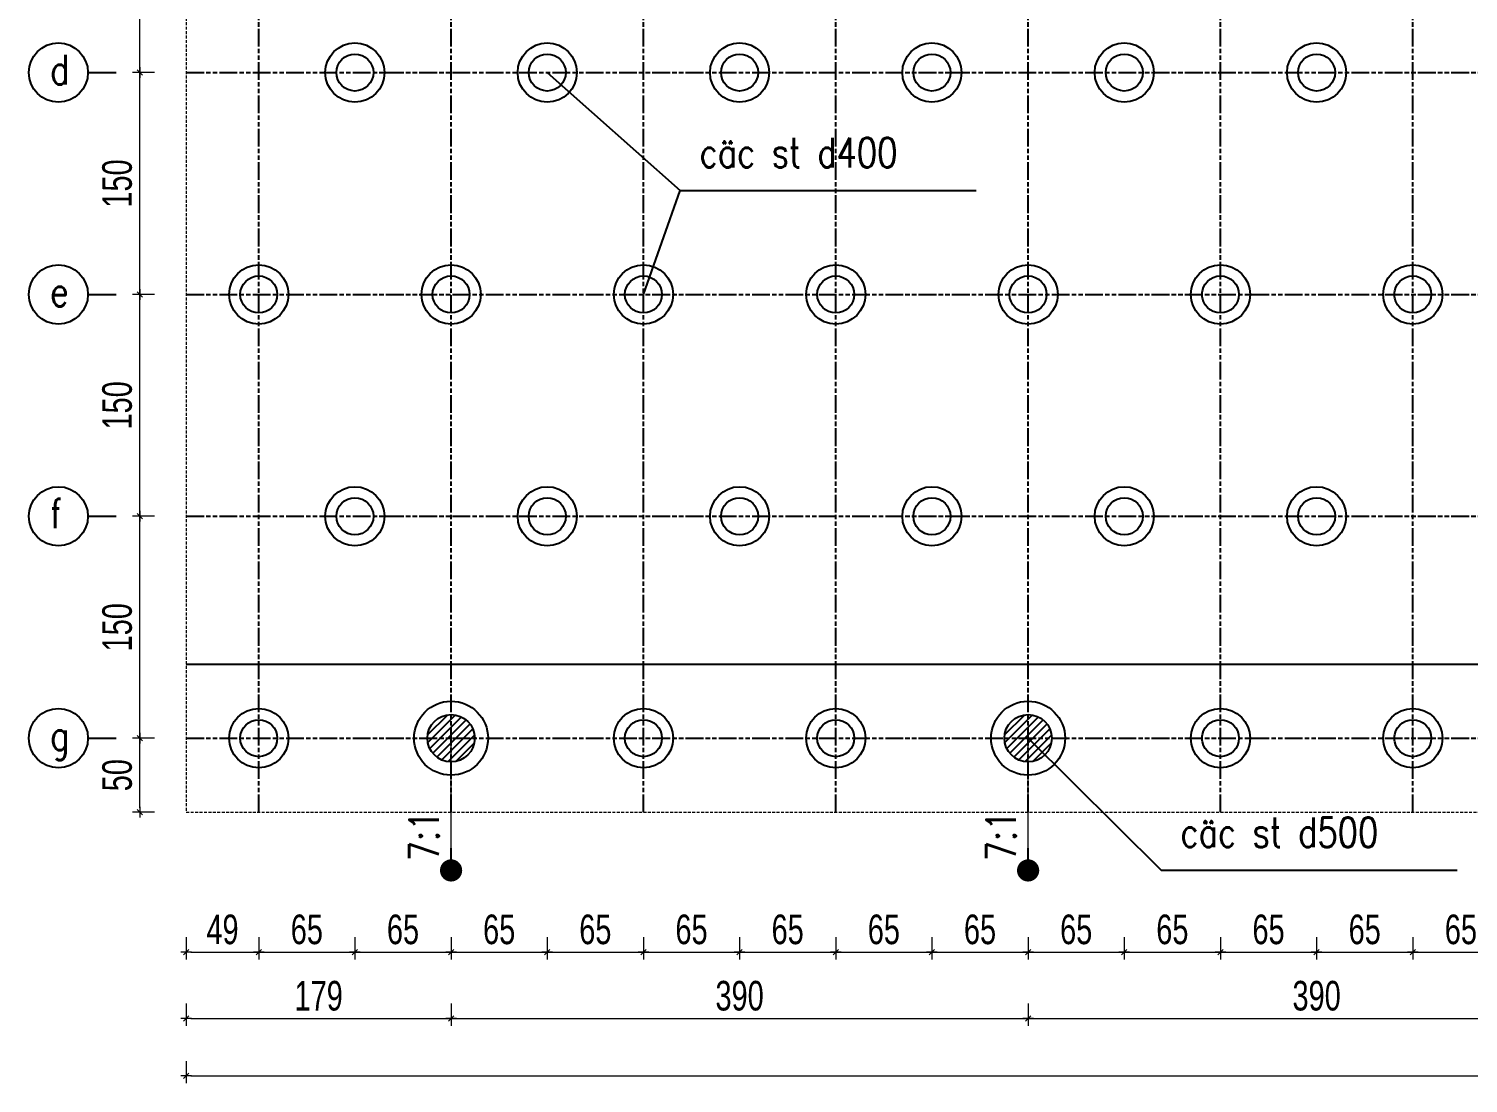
# Model space of a CAD drawing. Header units: inches. Extents: x -1640460 to 2672754, y -1012 to 1209503.
# Drawn here: x 9318 to 10291, y 136 to 849 of the extents above; entities that cross this region are included whole.
import ezdxf

# ---------------------------------------------------------------- set-up
doc = ezdxf.new("R2010")
doc.units = ezdxf.units.IN
doc.header["$MEASUREMENT"] = 0
doc.linetypes.add('ACAD_ISO09W100', pattern=[45, 24, -3, 6, -3, 6, -3])
doc.linetypes.add('HIDDEN', pattern=[0.375, 0.25, -0.125])
doc.layers.add('DIM', color=177, linetype='Continuous', lineweight=20)
doc.layers.add('THAY1', color=9, linetype='Continuous', lineweight=20)
for name, color, linetype in [('Kich thuoc', 4, 'Continuous'), ('Text', 2, 'Continuous'), ('Tim', 8, 'ACAD_ISO09W100')]:
    doc.layers.add(name, color=color, linetype=linetype)
doc.styles.add('KICH_THUOC', font='vnsimli.shx', dxfattribs={"width": 0.8})
doc.styles.add('TXTDIM', font='VNARIAL.TTF', dxfattribs={"width": 0.7})
doc.dimstyles.new('DIM10', dxfattribs={"dimscale": 10, "dimtxt": 2, "dimasz": 0.3, "dimexe": 0.5, "dimexo": 0.5, "dimgap": 0.5, "dimtad": 1, "dimdec": 0, "dimzin": 12, "dimdsep": 46, "dimtxsty": 'TXTDIM', "dimblk": 'SLASH', "dimcen": 1.5, "dimclrd": 1, "dimclre": 256, "dimclrt": 2, "dimadec": 0, "dimazin": 0, "dimtfac": 1, "dimtdec": 0, "dimtix": 1, "dimtmove": 0, "dimatfit": 3, "dimldrblk": 'DOT', "dimfxl": 1, "dimfxlon": 1, "dimtolj": 1, "dimtzin": 0, "dimlwd": 9, "dimlwe": 9, "dimarcsym": 1})

# ---------------------------------------------------------------- blocks, each defined once
blk = doc.blocks.new('SLASH')
at = {"layer": 'DIM', "color": 16}
blk.add_line((-1.2, 0), (1.2, 0), dxfattribs=at)
at = {"layer": 'DIM', "color": 16, "linetype": 'Continuous'}
blk.add_line((-0.6, -0.6), (0.6, 0.6), dxfattribs=at)
blk = doc.blocks.new('*D443')
at = {"layer": 'Defpoints', "color": 0}
for p in [(9424.5, 319.43), (9473.5, 319.43), (9473.5, 224.84)]:
    blk.add_point(p, dxfattribs=at)
at = {"layer": 'Kich thuoc', "lineweight": 9}
for p, q in [((9424.5, 234.84), (9424.5, 219.84)), ((9473.5, 234.84), (9473.5, 219.84))]:
    blk.add_line(p, q, dxfattribs=at)
at = {"layer": 'Kich thuoc', "color": 1, "lineweight": 9}
blk.add_line((9427.5, 224.84), (9470.5, 224.84), dxfattribs=at)
at = {"layer": 'Kich thuoc', "color": 1, "lineweight": 9, "xscale": 3, "yscale": 3, "zscale": 3, "rotation": 180}
blk.add_blockref('SLASH', (9424.5, 224.84), dxfattribs=at)
at = {"layer": 'Kich thuoc', "color": 1, "lineweight": 9, "xscale": 3, "yscale": 3, "zscale": 3}
blk.add_blockref('SLASH', (9473.5, 224.84), dxfattribs=at)
at = {"layer": 'Kich thuoc', "color": 2, "insert": (9449, 240.05), "char_height": 20, "attachment_point": 5, "style": 'TXTDIM'}
blk.add_mtext('\\A1;49', dxfattribs=at)
blk = doc.blocks.new('_Dot')
at = {"color": 0, "linetype": 'ByBlock', "lineweight": -2}
blk.add_line((-0.5, 0), (-1, 0), dxfattribs=at)
at = {"color": 0, "linetype": 'ByBlock', "const_width": 0.5}
blk.add_lwpolyline([(-0.25, 0, 1), (0.25, 0, 1)], format="xyb", close=True, dxfattribs=at)
blk = doc.blocks.new('*D444')
at = {"layer": 'Defpoints', "color": 0}
for p in [(9473.5, 319.43), (9538.5, 319.43), (9538.5, 224.84)]:
    blk.add_point(p, dxfattribs=at)
at = {"layer": 'Kich thuoc', "lineweight": 9}
for p, q in [((9473.5, 234.84), (9473.5, 219.84)), ((9538.5, 234.84), (9538.5, 219.84))]:
    blk.add_line(p, q, dxfattribs=at)
at = {"layer": 'Kich thuoc', "color": 1, "lineweight": 9}
blk.add_line((9476.5, 224.84), (9535.5, 224.84), dxfattribs=at)
at = {"layer": 'Kich thuoc', "color": 1, "lineweight": 9, "xscale": 3, "yscale": 3, "zscale": 3, "rotation": 180}
blk.add_blockref('SLASH', (9473.5, 224.84), dxfattribs=at)
at = {"layer": 'Kich thuoc', "color": 1, "lineweight": 9, "xscale": 3, "yscale": 3, "zscale": 3}
blk.add_blockref('SLASH', (9538.5, 224.84), dxfattribs=at)
at = {"layer": 'Kich thuoc', "color": 2, "insert": (9506, 240.05), "char_height": 20, "attachment_point": 5, "style": 'TXTDIM'}
blk.add_mtext('\\A1;65', dxfattribs=at)
blk = doc.blocks.new('*D445')
at = {"layer": 'Defpoints', "color": 0}
for p in [(9538.5, 319.43), (9603.5, 319.43), (9603.5, 224.84)]:
    blk.add_point(p, dxfattribs=at)
at = {"layer": 'Kich thuoc', "lineweight": 9}
for p, q in [((9538.5, 234.84), (9538.5, 219.84)), ((9603.5, 234.84), (9603.5, 219.84))]:
    blk.add_line(p, q, dxfattribs=at)
at = {"layer": 'Kich thuoc', "color": 1, "lineweight": 9}
blk.add_line((9541.5, 224.84), (9600.5, 224.84), dxfattribs=at)
at = {"layer": 'Kich thuoc', "color": 1, "lineweight": 9, "xscale": 3, "yscale": 3, "zscale": 3, "rotation": 180}
blk.add_blockref('SLASH', (9538.5, 224.84), dxfattribs=at)
at = {"layer": 'Kich thuoc', "color": 1, "lineweight": 9, "xscale": 3, "yscale": 3, "zscale": 3}
blk.add_blockref('SLASH', (9603.5, 224.84), dxfattribs=at)
at = {"layer": 'Kich thuoc', "color": 2, "insert": (9571, 240.05), "char_height": 20, "attachment_point": 5, "style": 'TXTDIM'}
blk.add_mtext('\\A1;65', dxfattribs=at)
blk = doc.blocks.new('*D446')
at = {"layer": 'Defpoints', "color": 0}
for p in [(9603.5, 319.43), (9668.5, 319.43), (9668.5, 224.84)]:
    blk.add_point(p, dxfattribs=at)
at = {"layer": 'Kich thuoc', "lineweight": 9}
for p, q in [((9603.5, 234.84), (9603.5, 219.84)), ((9668.5, 234.84), (9668.5, 219.84))]:
    blk.add_line(p, q, dxfattribs=at)
at = {"layer": 'Kich thuoc', "color": 1, "lineweight": 9}
blk.add_line((9606.5, 224.84), (9665.5, 224.84), dxfattribs=at)
at = {"layer": 'Kich thuoc', "color": 1, "lineweight": 9, "xscale": 3, "yscale": 3, "zscale": 3, "rotation": 180}
blk.add_blockref('SLASH', (9603.5, 224.84), dxfattribs=at)
at = {"layer": 'Kich thuoc', "color": 1, "lineweight": 9, "xscale": 3, "yscale": 3, "zscale": 3}
blk.add_blockref('SLASH', (9668.5, 224.84), dxfattribs=at)
at = {"layer": 'Kich thuoc', "color": 2, "insert": (9636, 240.05), "char_height": 20, "attachment_point": 5, "style": 'TXTDIM'}
blk.add_mtext('\\A1;65', dxfattribs=at)
blk = doc.blocks.new('*D447')
at = {"layer": 'Defpoints', "color": 0}
for p in [(9668.5, 319.43), (9733.5, 319.43), (9733.5, 224.84)]:
    blk.add_point(p, dxfattribs=at)
at = {"layer": 'Kich thuoc', "lineweight": 9}
for p, q in [((9668.5, 234.84), (9668.5, 219.84)), ((9733.5, 234.84), (9733.5, 219.84))]:
    blk.add_line(p, q, dxfattribs=at)
at = {"layer": 'Kich thuoc', "color": 1, "lineweight": 9}
blk.add_line((9671.5, 224.84), (9730.5, 224.84), dxfattribs=at)
at = {"layer": 'Kich thuoc', "color": 1, "lineweight": 9, "xscale": 3, "yscale": 3, "zscale": 3, "rotation": 180}
blk.add_blockref('SLASH', (9668.5, 224.84), dxfattribs=at)
at = {"layer": 'Kich thuoc', "color": 1, "lineweight": 9, "xscale": 3, "yscale": 3, "zscale": 3}
blk.add_blockref('SLASH', (9733.5, 224.84), dxfattribs=at)
at = {"layer": 'Kich thuoc', "color": 2, "insert": (9701, 240.05), "char_height": 20, "attachment_point": 5, "style": 'TXTDIM'}
blk.add_mtext('\\A1;65', dxfattribs=at)
blk = doc.blocks.new('*D448')
at = {"layer": 'Defpoints', "color": 0}
for p in [(9733.5, 319.43), (9798.5, 319.43), (9798.5, 224.84)]:
    blk.add_point(p, dxfattribs=at)
at = {"layer": 'Kich thuoc', "lineweight": 9}
for p, q in [((9733.5, 234.84), (9733.5, 219.84)), ((9798.5, 234.84), (9798.5, 219.84))]:
    blk.add_line(p, q, dxfattribs=at)
at = {"layer": 'Kich thuoc', "color": 1, "lineweight": 9}
blk.add_line((9736.5, 224.84), (9795.5, 224.84), dxfattribs=at)
at = {"layer": 'Kich thuoc', "color": 1, "lineweight": 9, "xscale": 3, "yscale": 3, "zscale": 3, "rotation": 180}
blk.add_blockref('SLASH', (9733.5, 224.84), dxfattribs=at)
at = {"layer": 'Kich thuoc', "color": 1, "lineweight": 9, "xscale": 3, "yscale": 3, "zscale": 3}
blk.add_blockref('SLASH', (9798.5, 224.84), dxfattribs=at)
at = {"layer": 'Kich thuoc', "color": 2, "insert": (9766, 240.05), "char_height": 20, "attachment_point": 5, "style": 'TXTDIM'}
blk.add_mtext('\\A1;65', dxfattribs=at)
blk = doc.blocks.new('*D449')
at = {"layer": 'Defpoints', "color": 0}
for p in [(9798.5, 319.43), (9863.5, 319.43), (9863.5, 224.84)]:
    blk.add_point(p, dxfattribs=at)
at = {"layer": 'Kich thuoc', "lineweight": 9}
for p, q in [((9798.5, 234.84), (9798.5, 219.84)), ((9863.5, 234.84), (9863.5, 219.84))]:
    blk.add_line(p, q, dxfattribs=at)
at = {"layer": 'Kich thuoc', "color": 1, "lineweight": 9}
blk.add_line((9801.5, 224.84), (9860.5, 224.84), dxfattribs=at)
at = {"layer": 'Kich thuoc', "color": 1, "lineweight": 9, "xscale": 3, "yscale": 3, "zscale": 3, "rotation": 180}
blk.add_blockref('SLASH', (9798.5, 224.84), dxfattribs=at)
at = {"layer": 'Kich thuoc', "color": 1, "lineweight": 9, "xscale": 3, "yscale": 3, "zscale": 3}
blk.add_blockref('SLASH', (9863.5, 224.84), dxfattribs=at)
at = {"layer": 'Kich thuoc', "color": 2, "insert": (9831, 240.05), "char_height": 20, "attachment_point": 5, "style": 'TXTDIM'}
blk.add_mtext('\\A1;65', dxfattribs=at)
blk = doc.blocks.new('*D450')
at = {"layer": 'Defpoints', "color": 0}
for p in [(9863.5, 319.43), (9928.5, 319.43), (9928.5, 224.84)]:
    blk.add_point(p, dxfattribs=at)
at = {"layer": 'Kich thuoc', "lineweight": 9}
for p, q in [((9863.5, 234.84), (9863.5, 219.84)), ((9928.5, 234.84), (9928.5, 219.84))]:
    blk.add_line(p, q, dxfattribs=at)
at = {"layer": 'Kich thuoc', "color": 1, "lineweight": 9}
blk.add_line((9866.5, 224.84), (9925.5, 224.84), dxfattribs=at)
at = {"layer": 'Kich thuoc', "color": 1, "lineweight": 9, "xscale": 3, "yscale": 3, "zscale": 3, "rotation": 180}
blk.add_blockref('SLASH', (9863.5, 224.84), dxfattribs=at)
at = {"layer": 'Kich thuoc', "color": 1, "lineweight": 9, "xscale": 3, "yscale": 3, "zscale": 3}
blk.add_blockref('SLASH', (9928.5, 224.84), dxfattribs=at)
at = {"layer": 'Kich thuoc', "color": 2, "insert": (9896, 240.05), "char_height": 20, "attachment_point": 5, "style": 'TXTDIM'}
blk.add_mtext('\\A1;65', dxfattribs=at)
blk = doc.blocks.new('*D451')
at = {"layer": 'Defpoints', "color": 0}
for p in [(9928.5, 319.43), (9993.5, 319.43), (9993.5, 224.84)]:
    blk.add_point(p, dxfattribs=at)
at = {"layer": 'Kich thuoc', "lineweight": 9}
for p, q in [((9928.5, 234.84), (9928.5, 219.84)), ((9993.5, 234.84), (9993.5, 219.84))]:
    blk.add_line(p, q, dxfattribs=at)
at = {"layer": 'Kich thuoc', "color": 1, "lineweight": 9}
blk.add_line((9931.5, 224.84), (9990.5, 224.84), dxfattribs=at)
at = {"layer": 'Kich thuoc', "color": 1, "lineweight": 9, "xscale": 3, "yscale": 3, "zscale": 3, "rotation": 180}
blk.add_blockref('SLASH', (9928.5, 224.84), dxfattribs=at)
at = {"layer": 'Kich thuoc', "color": 1, "lineweight": 9, "xscale": 3, "yscale": 3, "zscale": 3}
blk.add_blockref('SLASH', (9993.5, 224.84), dxfattribs=at)
at = {"layer": 'Kich thuoc', "color": 2, "insert": (9961, 240.05), "char_height": 20, "attachment_point": 5, "style": 'TXTDIM'}
blk.add_mtext('\\A1;65', dxfattribs=at)
blk = doc.blocks.new('*D452')
at = {"layer": 'Defpoints', "color": 0}
for p in [(9993.5, 319.43), (10058.5, 319.43), (10058.5, 224.84)]:
    blk.add_point(p, dxfattribs=at)
at = {"layer": 'Kich thuoc', "lineweight": 9}
for p, q in [((9993.5, 234.84), (9993.5, 219.84)), ((10058.5, 234.84), (10058.5, 219.84))]:
    blk.add_line(p, q, dxfattribs=at)
at = {"layer": 'Kich thuoc', "color": 1, "lineweight": 9}
blk.add_line((9996.5, 224.84), (10055.5, 224.84), dxfattribs=at)
at = {"layer": 'Kich thuoc', "color": 1, "lineweight": 9, "xscale": 3, "yscale": 3, "zscale": 3, "rotation": 180}
blk.add_blockref('SLASH', (9993.5, 224.84), dxfattribs=at)
at = {"layer": 'Kich thuoc', "color": 1, "lineweight": 9, "xscale": 3, "yscale": 3, "zscale": 3}
blk.add_blockref('SLASH', (10058.5, 224.84), dxfattribs=at)
at = {"layer": 'Kich thuoc', "color": 2, "insert": (10026, 240.05), "char_height": 20, "attachment_point": 5, "style": 'TXTDIM'}
blk.add_mtext('\\A1;65', dxfattribs=at)
blk = doc.blocks.new('*D453')
at = {"layer": 'Defpoints', "color": 0}
for p in [(10058.5, 319.43), (10123.5, 319.43), (10123.5, 224.84)]:
    blk.add_point(p, dxfattribs=at)
at = {"layer": 'Kich thuoc', "lineweight": 9}
for p, q in [((10058.5, 234.84), (10058.5, 219.84)), ((10123.5, 234.84), (10123.5, 219.84))]:
    blk.add_line(p, q, dxfattribs=at)
at = {"layer": 'Kich thuoc', "color": 1, "lineweight": 9}
blk.add_line((10061.5, 224.84), (10120.5, 224.84), dxfattribs=at)
at = {"layer": 'Kich thuoc', "color": 1, "lineweight": 9, "xscale": 3, "yscale": 3, "zscale": 3, "rotation": 180}
blk.add_blockref('SLASH', (10058.5, 224.84), dxfattribs=at)
at = {"layer": 'Kich thuoc', "color": 1, "lineweight": 9, "xscale": 3, "yscale": 3, "zscale": 3}
blk.add_blockref('SLASH', (10123.5, 224.84), dxfattribs=at)
at = {"layer": 'Kich thuoc', "color": 2, "insert": (10091, 240.05), "char_height": 20, "attachment_point": 5, "style": 'TXTDIM'}
blk.add_mtext('\\A1;65', dxfattribs=at)
blk = doc.blocks.new('*D454')
at = {"layer": 'Defpoints', "color": 0}
for p in [(10123.5, 319.43), (10188.5, 319.43), (10188.5, 224.84)]:
    blk.add_point(p, dxfattribs=at)
at = {"layer": 'Kich thuoc', "lineweight": 9}
for p, q in [((10123.5, 234.84), (10123.5, 219.84)), ((10188.5, 234.84), (10188.5, 219.84))]:
    blk.add_line(p, q, dxfattribs=at)
at = {"layer": 'Kich thuoc', "color": 1, "lineweight": 9}
blk.add_line((10126.5, 224.84), (10185.5, 224.84), dxfattribs=at)
at = {"layer": 'Kich thuoc', "color": 1, "lineweight": 9, "xscale": 3, "yscale": 3, "zscale": 3, "rotation": 180}
blk.add_blockref('SLASH', (10123.5, 224.84), dxfattribs=at)
at = {"layer": 'Kich thuoc', "color": 1, "lineweight": 9, "xscale": 3, "yscale": 3, "zscale": 3}
blk.add_blockref('SLASH', (10188.5, 224.84), dxfattribs=at)
at = {"layer": 'Kich thuoc', "color": 2, "insert": (10156, 240.05), "char_height": 20, "attachment_point": 5, "style": 'TXTDIM'}
blk.add_mtext('\\A1;65', dxfattribs=at)
blk = doc.blocks.new('*D455')
at = {"layer": 'Defpoints', "color": 0}
for p in [(10188.5, 319.43), (10253.5, 319.43), (10253.5, 224.84)]:
    blk.add_point(p, dxfattribs=at)
at = {"layer": 'Kich thuoc', "lineweight": 9}
for p, q in [((10188.5, 234.84), (10188.5, 219.84)), ((10253.5, 234.84), (10253.5, 219.84))]:
    blk.add_line(p, q, dxfattribs=at)
at = {"layer": 'Kich thuoc', "color": 1, "lineweight": 9}
blk.add_line((10191.5, 224.84), (10250.5, 224.84), dxfattribs=at)
at = {"layer": 'Kich thuoc', "color": 1, "lineweight": 9, "xscale": 3, "yscale": 3, "zscale": 3, "rotation": 180}
blk.add_blockref('SLASH', (10188.5, 224.84), dxfattribs=at)
at = {"layer": 'Kich thuoc', "color": 1, "lineweight": 9, "xscale": 3, "yscale": 3, "zscale": 3}
blk.add_blockref('SLASH', (10253.5, 224.84), dxfattribs=at)
at = {"layer": 'Kich thuoc', "color": 2, "insert": (10221, 240.05), "char_height": 20, "attachment_point": 5, "style": 'TXTDIM'}
blk.add_mtext('\\A1;65', dxfattribs=at)
blk = doc.blocks.new('*D456')
at = {"layer": 'Defpoints', "color": 0}
for p in [(10253.5, 319.43), (10318.5, 319.43), (10318.5, 224.84)]:
    blk.add_point(p, dxfattribs=at)
at = {"layer": 'Kich thuoc', "lineweight": 9}
for p, q in [((10253.5, 234.84), (10253.5, 219.84)), ((10318.5, 234.84), (10318.5, 219.84))]:
    blk.add_line(p, q, dxfattribs=at)
at = {"layer": 'Kich thuoc', "color": 1, "lineweight": 9}
blk.add_line((10256.5, 224.84), (10315.5, 224.84), dxfattribs=at)
at = {"layer": 'Kich thuoc', "color": 1, "lineweight": 9, "xscale": 3, "yscale": 3, "zscale": 3, "rotation": 180}
blk.add_blockref('SLASH', (10253.5, 224.84), dxfattribs=at)
at = {"layer": 'Kich thuoc', "color": 1, "lineweight": 9, "xscale": 3, "yscale": 3, "zscale": 3}
blk.add_blockref('SLASH', (10318.5, 224.84), dxfattribs=at)
at = {"layer": 'Kich thuoc', "color": 2, "insert": (10286, 240.05), "char_height": 20, "attachment_point": 5, "style": 'TXTDIM'}
blk.add_mtext('\\A1;65', dxfattribs=at)
blk = doc.blocks.new('*D491')
at = {"layer": 'Defpoints', "color": 0}
for p in [(9424.5, 319.43), (9603.5, 319.43), (9603.5, 180)]:
    blk.add_point(p, dxfattribs=at)
at = {"layer": 'Kich thuoc', "lineweight": 9}
for p, q in [((9424.5, 190), (9424.5, 175)), ((9603.5, 190), (9603.5, 175))]:
    blk.add_line(p, q, dxfattribs=at)
at = {"layer": 'Kich thuoc', "color": 1, "lineweight": 9}
blk.add_line((9427.5, 180), (9600.5, 180), dxfattribs=at)
at = {"layer": 'Kich thuoc', "color": 1, "lineweight": 9, "xscale": 3, "yscale": 3, "zscale": 3, "rotation": 180}
blk.add_blockref('SLASH', (9424.5, 180), dxfattribs=at)
at = {"layer": 'Kich thuoc', "color": 1, "lineweight": 9, "xscale": 3, "yscale": 3, "zscale": 3}
blk.add_blockref('SLASH', (9603.5, 180), dxfattribs=at)
at = {"layer": 'Kich thuoc', "color": 2, "insert": (9514, 195.2), "char_height": 20, "attachment_point": 5, "style": 'TXTDIM'}
blk.add_mtext('\\A1;179', dxfattribs=at)
blk = doc.blocks.new('*D492')
at = {"layer": 'Defpoints', "color": 0}
for p in [(9603.5, 319.43), (9993.5, 319.43), (9993.5, 180)]:
    blk.add_point(p, dxfattribs=at)
at = {"layer": 'Kich thuoc', "lineweight": 9}
for p, q in [((9603.5, 190), (9603.5, 175)), ((9993.5, 190), (9993.5, 175))]:
    blk.add_line(p, q, dxfattribs=at)
at = {"layer": 'Kich thuoc', "color": 1, "lineweight": 9}
blk.add_line((9606.5, 180), (9990.5, 180), dxfattribs=at)
at = {"layer": 'Kich thuoc', "color": 1, "lineweight": 9, "xscale": 3, "yscale": 3, "zscale": 3, "rotation": 180}
blk.add_blockref('SLASH', (9603.5, 180), dxfattribs=at)
at = {"layer": 'Kich thuoc', "color": 1, "lineweight": 9, "xscale": 3, "yscale": 3, "zscale": 3}
blk.add_blockref('SLASH', (9993.5, 180), dxfattribs=at)
at = {"layer": 'Kich thuoc', "color": 2, "insert": (9798.5, 195.21), "char_height": 20, "attachment_point": 5, "style": 'TXTDIM'}
blk.add_mtext('\\A1;390', dxfattribs=at)
blk = doc.blocks.new('*D493')
at = {"layer": 'Defpoints', "color": 0}
for p in [(9993.5, 319.43), (10383.5, 319.43), (10383.5, 180)]:
    blk.add_point(p, dxfattribs=at)
at = {"layer": 'Kich thuoc', "lineweight": 9}
for p, q in [((9993.5, 190), (9993.5, 175)), ((10383.5, 190), (10383.5, 175))]:
    blk.add_line(p, q, dxfattribs=at)
at = {"layer": 'Kich thuoc', "color": 1, "lineweight": 9}
blk.add_line((9996.5, 180), (10380.5, 180), dxfattribs=at)
at = {"layer": 'Kich thuoc', "color": 1, "lineweight": 9, "xscale": 3, "yscale": 3, "zscale": 3, "rotation": 180}
blk.add_blockref('SLASH', (9993.5, 180), dxfattribs=at)
at = {"layer": 'Kich thuoc', "color": 1, "lineweight": 9, "xscale": 3, "yscale": 3, "zscale": 3}
blk.add_blockref('SLASH', (10383.5, 180), dxfattribs=at)
at = {"layer": 'Kich thuoc', "color": 2, "insert": (10188.5, 195.21), "char_height": 20, "attachment_point": 5, "style": 'TXTDIM'}
blk.add_mtext('\\A1;390', dxfattribs=at)
blk = doc.blocks.new('*D500')
at = {"layer": 'Defpoints', "color": 0}
for p in [(9424.5, 319.43), (12512.5, 319.43), (12512.5, 141.18)]:
    blk.add_point(p, dxfattribs=at)
at = {"layer": 'Kich thuoc', "lineweight": 9}
for p, q in [((9424.5, 151.18), (9424.5, 136.18)), ((12512.5, 151.18), (12512.5, 136.18))]:
    blk.add_line(p, q, dxfattribs=at)
at = {"layer": 'Kich thuoc', "color": 1, "lineweight": 9}
blk.add_line((9427.5, 141.18), (12509.5, 141.18), dxfattribs=at)
at = {"layer": 'Kich thuoc', "color": 1, "lineweight": 9, "xscale": 3, "yscale": 3, "zscale": 3, "rotation": 180}
blk.add_blockref('SLASH', (9424.5, 141.18), dxfattribs=at)
at = {"layer": 'Kich thuoc', "color": 1, "lineweight": 9, "xscale": 3, "yscale": 3, "zscale": 3}
blk.add_blockref('SLASH', (12512.5, 141.18), dxfattribs=at)
at = {"layer": 'Kich thuoc', "color": 2, "insert": (10968.5, 156.4), "char_height": 20, "attachment_point": 5, "style": 'TXTDIM'}
blk.add_mtext('\\A1;3088', dxfattribs=at)
blk = doc.blocks.new('*D501')
at = {"layer": 'Defpoints', "color": 0}
for p in [(9393.08, 369.43), (9424.5, 369.43), (9424.5, 319.43)]:
    blk.add_point(p, dxfattribs=at)
at = {"layer": 'Kich thuoc', "lineweight": 9}
for p, q in [((9403.08, 369.43), (9388.08, 369.43)), ((9403.08, 319.43), (9388.08, 319.43))]:
    blk.add_line(p, q, dxfattribs=at)
at = {"layer": 'Kich thuoc', "color": 1, "lineweight": 9}
blk.add_line((9393.08, 322.43), (9393.08, 366.43), dxfattribs=at)
at = {"layer": 'Kich thuoc', "color": 1, "lineweight": 9, "xscale": 3, "yscale": 3, "zscale": 3}
for p, rotation in [((9393.08, 369.43), 90), ((9393.08, 319.43), 270)]:
    blk.add_blockref('SLASH', p, dxfattribs=dict(at, rotation=rotation))
at = {"layer": 'Kich thuoc', "color": 2, "insert": (9377.87, 344.43), "char_height": 20, "attachment_point": 5, "rotation": 90, "style": 'TXTDIM'}
blk.add_mtext('\\A1;50', dxfattribs=at)
blk = doc.blocks.new('*D502')
at = {"layer": 'Defpoints', "color": 0}
for p in [(9393.08, 519.43), (9424.5, 519.43), (9424.5, 369.43)]:
    blk.add_point(p, dxfattribs=at)
at = {"layer": 'Kich thuoc', "lineweight": 9}
for p, q in [((9403.08, 519.43), (9388.08, 519.43)), ((9403.08, 369.43), (9388.08, 369.43))]:
    blk.add_line(p, q, dxfattribs=at)
at = {"layer": 'Kich thuoc', "color": 1, "lineweight": 9}
blk.add_line((9393.08, 372.43), (9393.08, 516.43), dxfattribs=at)
at = {"layer": 'Kich thuoc', "color": 1, "lineweight": 9, "xscale": 3, "yscale": 3, "zscale": 3}
for p, rotation in [((9393.08, 519.43), 90), ((9393.08, 369.43), 270)]:
    blk.add_blockref('SLASH', p, dxfattribs=dict(at, rotation=rotation))
at = {"layer": 'Kich thuoc', "color": 2, "insert": (9377.87, 444.43), "char_height": 20, "attachment_point": 5, "rotation": 90, "style": 'TXTDIM'}
blk.add_mtext('\\A1;150', dxfattribs=at)
blk = doc.blocks.new('*D503')
at = {"layer": 'Defpoints', "color": 0}
for p in [(9393.08, 669.43), (9424.5, 669.43), (9424.5, 519.43)]:
    blk.add_point(p, dxfattribs=at)
at = {"layer": 'Kich thuoc', "lineweight": 9}
for p, q in [((9403.08, 669.43), (9388.08, 669.43)), ((9403.08, 519.43), (9388.08, 519.43))]:
    blk.add_line(p, q, dxfattribs=at)
at = {"layer": 'Kich thuoc', "color": 1, "lineweight": 9}
blk.add_line((9393.08, 522.43), (9393.08, 666.43), dxfattribs=at)
at = {"layer": 'Kich thuoc', "color": 1, "lineweight": 9, "xscale": 3, "yscale": 3, "zscale": 3}
for p, rotation in [((9393.08, 669.43), 90), ((9393.08, 519.43), 270)]:
    blk.add_blockref('SLASH', p, dxfattribs=dict(at, rotation=rotation))
at = {"layer": 'Kich thuoc', "color": 2, "insert": (9377.86, 594.43), "char_height": 20, "attachment_point": 5, "rotation": 90, "style": 'TXTDIM'}
blk.add_mtext('\\A1;150', dxfattribs=at)
blk = doc.blocks.new('*D504')
at = {"layer": 'Defpoints', "color": 0}
for p in [(9393.08, 819.43), (9424.5, 819.43), (9424.5, 669.43)]:
    blk.add_point(p, dxfattribs=at)
at = {"layer": 'Kich thuoc', "lineweight": 9}
for p, q in [((9403.08, 819.43), (9388.08, 819.43)), ((9403.08, 669.43), (9388.08, 669.43))]:
    blk.add_line(p, q, dxfattribs=at)
at = {"layer": 'Kich thuoc', "color": 1, "lineweight": 9}
blk.add_line((9393.08, 672.43), (9393.08, 816.43), dxfattribs=at)
at = {"layer": 'Kich thuoc', "color": 1, "lineweight": 9, "xscale": 3, "yscale": 3, "zscale": 3}
for p, rotation in [((9393.08, 819.43), 90), ((9393.08, 669.43), 270)]:
    blk.add_blockref('SLASH', p, dxfattribs=dict(at, rotation=rotation))
at = {"layer": 'Kich thuoc', "color": 2, "insert": (9377.86, 744.43), "char_height": 20, "attachment_point": 5, "rotation": 90, "style": 'TXTDIM'}
blk.add_mtext('\\A1;150', dxfattribs=at)
blk = doc.blocks.new('*D505')
at = {"layer": 'Defpoints', "color": 0}
for p in [(9393.08, 969.43), (9424.5, 969.43), (9424.5, 819.43)]:
    blk.add_point(p, dxfattribs=at)
at = {"layer": 'Kich thuoc', "lineweight": 9}
for p, q in [((9403.08, 969.43), (9388.08, 969.43)), ((9403.08, 819.43), (9388.08, 819.43))]:
    blk.add_line(p, q, dxfattribs=at)
at = {"layer": 'Kich thuoc', "color": 1, "lineweight": 9}
blk.add_line((9393.08, 822.43), (9393.08, 966.43), dxfattribs=at)
at = {"layer": 'Kich thuoc', "color": 1, "lineweight": 9, "xscale": 3, "yscale": 3, "zscale": 3}
for p, rotation in [((9393.08, 969.43), 90), ((9393.08, 819.43), 270)]:
    blk.add_blockref('SLASH', p, dxfattribs=dict(at, rotation=rotation))
at = {"layer": 'Kich thuoc', "color": 2, "insert": (9377.86, 894.43), "char_height": 20, "attachment_point": 5, "rotation": 90, "style": 'TXTDIM'}
blk.add_mtext('\\A1;150', dxfattribs=at)

msp = doc.modelspace()

# ---------------------------------------------------------------- hatches: boundary and pattern name
h = msp.add_hatch()
h.set_pattern_fill('ANSI31', color=256, scale=30, style=0)
h.set_pattern_definition([(45, (8728.125, 0), (-2.65165, 2.65165), [])])
h.paths.add_polyline_path([(9587.5, 369.43), (9603.5, 369.43), (9603.5, 385.43, 0.414214)])
h.paths.add_polyline_path([(9603.5, 369.43), (9587.5, 369.43, 0.414214), (9603.5, 353.43)])
h.paths.add_polyline_path([(9619.5, 369.43, 0.414214), (9603.5, 385.43), (9603.5, 369.43)])
h.paths.add_polyline_path([(9603.5, 353.43, 0.414214), (9619.5, 369.43), (9603.5, 369.43)])
h = msp.add_hatch()
h.set_pattern_fill('ANSI31', color=256, scale=30, style=0)
h.set_pattern_definition([(45, (9118.125, 0), (-2.65165, 2.65165), [])])
h.paths.add_polyline_path([(9993.5, 385.43, 0.414214), (9977.5, 369.43), (9993.5, 369.43)])
h.paths.add_polyline_path([(9993.5, 369.43), (9977.5, 369.43, 0.414214), (9993.5, 353.43)])
h.paths.add_polyline_path([(9993.5, 385.43), (9993.5, 369.43), (10009.5, 369.43, 0.414214)])
h.paths.add_polyline_path([(10009.5, 369.43), (9993.5, 369.43), (9993.5, 353.43, 0.414214)])

# ---------------------------------------------------------------- linework, layer by layer
for p, q in [((9358.08, 819.43), (9377.19, 819.43)), ((9668.5, 819.43), (9758.41, 739.65)), ((9733.5, 669.43), (9758.41, 739.65)), ((9758.41, 739.65), (9958.41, 739.65)), ((9358.08, 669.43), (9377.19, 669.43)), ((9358.08, 519.43), (9377.19, 519.43)), ((9424.5, 419.43), (12512.5, 419.43)), ((9358.08, 369.43), (9377.19, 369.43)), ((9993.5, 369.43), (10083.41, 280.12)), ((10083.41, 280.12), (10283.41, 280.12))]:
    msp.add_line(p, q)
for centre, radius in [((9338.08, 819.43), 20), ((9538.5, 819.43), 20), ((9668.5, 819.43), 20), ((9798.5, 819.43), 20), ((9928.5, 819.43), 20), ((10058.5, 819.43), 20), ((10188.5, 819.43), 20), ((9538.5, 819.43), 12.5), ((9668.5, 819.43), 12.5), ((9798.5, 819.43), 12.5), ((9928.5, 819.43), 12.5), ((10058.5, 819.43), 12.5), ((10188.5, 819.43), 12.5), ((9338.08, 669.43), 20), ((9473.5, 669.43), 20), ((9473.5, 669.43), 12.5), ((9603.5, 669.43), 20), ((9603.5, 669.43), 12.5), ((9733.5, 669.43), 20), ((9733.5, 669.43), 12.5), ((9863.5, 669.43), 20), ((9863.5, 669.43), 12.5), ((9993.5, 669.43), 20), ((9993.5, 669.43), 12.5), ((10123.5, 669.43), 20), ((10123.5, 669.43), 12.5), ((10253.5, 669.43), 20), ((10253.5, 669.43), 12.5), ((9338.08, 519.43), 20), ((9538.5, 519.43), 20), ((9668.5, 519.43), 20), ((9798.5, 519.43), 20), ((9928.5, 519.43), 20), ((10058.5, 519.43), 20), ((10188.5, 519.43), 20), ((9538.5, 519.43), 12.5), ((9668.5, 519.43), 12.5), ((9798.5, 519.43), 12.5), ((9928.5, 519.43), 12.5), ((10058.5, 519.43), 12.5), ((10188.5, 519.43), 12.5), ((9338.08, 369.43), 20), ((9473.5, 369.43), 20), ((9603.5, 369.43), 25), ((9733.5, 369.43), 20), ((9863.5, 369.43), 20), ((9993.5, 369.43), 25), ((10123.5, 369.43), 20), ((10253.5, 369.43), 20), ((9473.5, 369.43), 12.5), ((9603.5, 369.43), 16), ((9733.5, 369.43), 12.5), ((9863.5, 369.43), 12.5), ((9993.5, 369.43), 16), ((10123.5, 369.43), 12.5), ((10253.5, 369.43), 12.5)]:
    msp.add_circle(centre, radius)
at = {"layer": 'THAY1', "linetype": 'HIDDEN', "ltscale": 8}
for p, q in [((9424.5, 1369.43), (9424.5, 319.43)), ((9424.5, 319.43), (12512.5, 319.43))]:
    msp.add_line(p, q, dxfattribs=at)
at = {"layer": 'Tim', "ltscale": 0.5}
for p, q in [((9473.5, 319.43), (9473.5, 1369.43)), ((9603.5, 319.43), (9603.5, 1369.43)), ((9733.5, 319.43), (9733.5, 1369.43)), ((9863.5, 319.43), (9863.5, 1369.43)), ((9993.5, 319.43), (9993.5, 1369.43)), ((10123.5, 319.43), (10123.5, 1369.43)), ((10253.5, 319.43), (10253.5, 1369.43)), ((9424.5, 819.43), (12512.5, 819.43)), ((9424.5, 669.43), (12512.5, 669.43)), ((9424.5, 519.43), (12512.5, 519.43)), ((9424.5, 369.43), (12512.5, 369.43))]:
    msp.add_line(p, q, dxfattribs=at)

# ---------------------------------------------------------------- texts
at = {"char_height": 20, "width": 34.4742, "attachment_point": 1, "rotation": 90, "style": 'KICH_THUOC'}
for insert in [(9575.23, 286.16), (9965.23, 286.16)]:
    msp.add_mtext('7:1', dxfattribs=dict(at, insert=insert))
at = {"layer": 'Text', "char_height": 20, "width": 371.6373, "attachment_point": 1, "style": 'KICH_THUOC'}
for s, insert in [('d', (9332.54, 831.34)), ('cäc \xadst d400', (9771.48, 775.3)), ('e', (9332.54, 681.34)), ('f', (9332.54, 531.34)), ('g', (9332.54, 381.34)), ('cäc \xadst d500', (10096.48, 315.78))]:
    msp.add_mtext(s, dxfattribs=dict(at, insert=insert))

# ---------------------------------------------------------------- dimensions: what is measured, and where the dimension line sits
at = {"layer": 'Kich thuoc'}
for base, p1, p2, picture, middle in [((9393.08, 969.43), (9424.5, 819.43), (9424.5, 969.43), '*D505', (9377.86, 894.43)), ((9393.08, 819.43), (9424.5, 669.43), (9424.5, 819.43), '*D504', (9377.86, 744.43)), ((9393.08, 669.43), (9424.5, 519.43), (9424.5, 669.43), '*D503', (9377.86, 594.43)), ((9393.08, 519.43), (9424.5, 369.43), (9424.5, 519.43), '*D502', (9377.87, 444.43)), ((9393.08, 369.43), (9424.5, 319.43), (9424.5, 369.43), '*D501', (9377.87, 344.43))]:
    dim = msp.add_linear_dim(base=base, p1=p1, p2=p2, angle=90, dimstyle='DIM10', override={"dimtmove": 1}, dxfattribs=at)
    dim.commit()
    dim.dimension.update_dxf_attribs({"geometry": picture, "text_midpoint": middle})
for base, p1, p2, picture, middle in [((9473.5, 224.84), (9424.5, 319.43), (9473.5, 319.43), '*D443', (9449, 240.05)), ((9603.5, 180), (9424.5, 319.43), (9603.5, 319.43), '*D491', (9514, 195.2)), ((12512.5, 141.18), (9424.5, 319.43), (12512.5, 319.43), '*D500', (10968.5, 156.4)), ((9538.5, 224.84), (9473.5, 319.43), (9538.5, 319.43), '*D444', (9506, 240.05)), ((9603.5, 224.84), (9538.5, 319.43), (9603.5, 319.43), '*D445', (9571, 240.05)), ((9668.5, 224.84), (9603.5, 319.43), (9668.5, 319.43), '*D446', (9636, 240.05)), ((9993.5, 180), (9603.5, 319.43), (9993.5, 319.43), '*D492', (9798.5, 195.21)), ((9733.5, 224.84), (9668.5, 319.43), (9733.5, 319.43), '*D447', (9701, 240.05)), ((9798.5, 224.84), (9733.5, 319.43), (9798.5, 319.43), '*D448', (9766, 240.05)), ((9863.5, 224.84), (9798.5, 319.43), (9863.5, 319.43), '*D449', (9831, 240.05)), ((9928.5, 224.84), (9863.5, 319.43), (9928.5, 319.43), '*D450', (9896, 240.05)), ((9993.5, 224.84), (9928.5, 319.43), (9993.5, 319.43), '*D451', (9961, 240.05)), ((10058.5, 224.84), (9993.5, 319.43), (10058.5, 319.43), '*D452', (10026, 240.05)), ((10383.5, 180), (9993.5, 319.43), (10383.5, 319.43), '*D493', (10188.5, 195.21)), ((10123.5, 224.84), (10058.5, 319.43), (10123.5, 319.43), '*D453', (10091, 240.05)), ((10188.5, 224.84), (10123.5, 319.43), (10188.5, 319.43), '*D454', (10156, 240.05)), ((10253.5, 224.84), (10188.5, 319.43), (10253.5, 319.43), '*D455', (10221, 240.05)), ((10318.5, 224.84), (10253.5, 319.43), (10318.5, 319.43), '*D456', (10286, 240.05))]:
    dim = msp.add_linear_dim(base=base, p1=p1, p2=p2, dimstyle='DIM10', override={"dimtmove": 1}, dxfattribs=at)
    dim.commit()
    dim.dimension.update_dxf_attribs({"geometry": picture, "text_midpoint": middle})

# ---------------------------------------------------------------- leaders
for points in [[(9603.5, 280.03), (9603.5, 369.43)], [(9993.5, 280.03), (9993.5, 369.43)]]:
    msp.add_leader(points, dimstyle='DIM10', override={"dimasz": 1.5, "dimgap": 0.5, "dimtad": 0})

doc.saveas('drawing.dxf')
